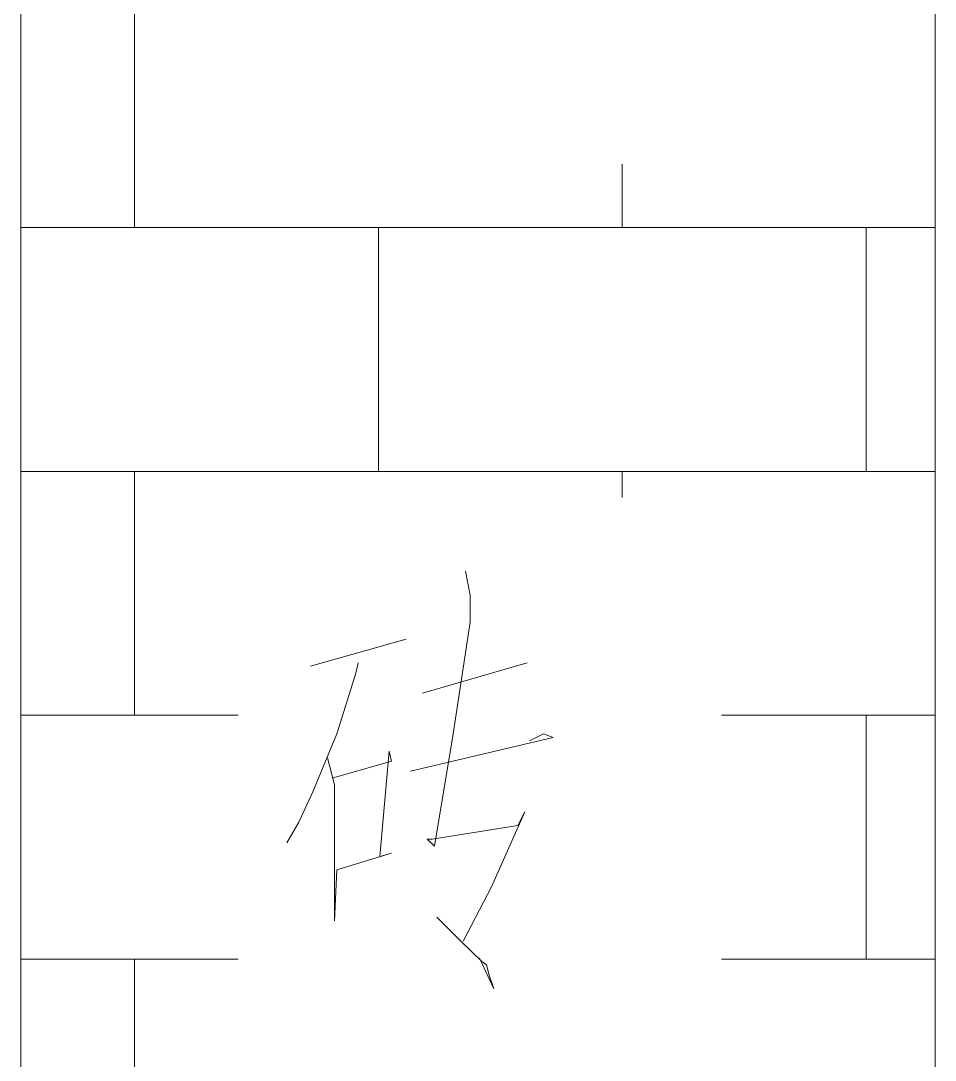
# Model space of a CAD drawing. Header units: millimetres. Extents: x -4415 to 173792, y -78716 to 47289.
# Drawn here: x 18958 to 21058, y -1492 to 895 of the extents above; entities that cross this region are included whole.
import ezdxf

# ---------------------------------------------------------------- set-up
doc = ezdxf.new("R2010")
doc.units = ezdxf.units.MM

msp = doc.modelspace()

# ---------------------------------------------------------------- linework, layer by layer
at = {"color": 0, "lineweight": 0}
for points in [[(18958, 2380.9), (18958, -6367)], [(21057.8, 2380.9), (21057.8, -6367)], [(19218.9, 419.7), (19218.9, 978.9)], [(18958, 888.8), (18958, 861.9)], [(18958, 851.2), (18958, 823.3)], [(18958, 812.6), (18958, 784.6)], [(18958, 773.9), (18958, 746)], [(18958, 735.3), (18958, 707.4)], [(18958, 696.6), (18958, 669.8)], [(18958, 658), (18958, 631.1)], [(18958, 619.3), (18958, 592.5)], [(18958, 581.8), (18958, 553.8)], [(20338.6, 419.7), (20338.6, 565.6)], [(18958, 543.1), (18958, 515.2)], [(18958, 504.5), (18958, 476.5)], [(18958, 465.8), (18958, 437.9)], [(18958, 427.2), (18958, 399.3)], [(18958, 419.7), (21057.8, 419.7)], [(19779.3, -140.7), (19779.3, 419.7)], [(20898.9, -140.7), (20898.9, 419.7)], [(18958, 388.5), (18958, 361.7)], [(18958, 349.9), (18958, 323)], [(18958, 311.2), (18958, 284.4)], [(18958, 273.7), (18958, 245.7)], [(18958, 235), (18958, 207.1)], [(18958, 196.4), (18958, 168.5)], [(18958, 157.7), (18958, 129.8)], [(18958, 119.1), (18958, 92.2)], [(18958, 80.4), (18958, 53.6)], [(18958, 41.8), (18958, 14.9)], [(18958, 4.2), (18958, -23.7)], [(18958, -34.4), (18958, -62.3)], [(18958, -73.1), (18958, -101)], [(18958, -111.7), (18958, -139.6)], [(18958, -140.7), (21057.8, -140.7)], [(19218.9, -700), (19218.9, -140.7)], [(20338.6, -199.8), (20338.6, -140.7)], [(18958, -150.4), (18958, -178.3)], [(18958, -189), (18958, -215.9)], [(18958, -227.7), (18958, -254.5)], [(18958, -266.3), (18958, -293.1)], [(18958, -303.9), (18958, -331.8)], [(18958, -342.5), (18958, -370.4)], [(18958, -381.2), (18958, -409.1)], [(19978.9, -369.4), (19989.7, -424.1), (19989.7, -486.4), (19951, -742.9), (19908.1, -1000.6), (19890.9, -984.5), (19902.7, -984.5), (20099.2, -953.3), (20115.3, -922.2), (20039.1, -1094), (19973.6, -1218.5)], [(18958, -419.8), (18958, -447.7)], [(18958, -458.5), (18958, -485.3)], [(18958, -497.1), (18958, -523.9)], [(19842.6, -525), (19623.6, -587.3)], [(18958, -535.8), (18958, -562.6)], [(18958, -573.3), (18958, -601.2)], [(19733.1, -579.8), (19727.7, -603.4), (19683.7, -742.9), (19629, -876.1), (19596.8, -945.8), (19568.9, -993.1)], [(19880.2, -649.5), (20120.6, -579.8)], [(18958, -612), (18958, -639.9)], [(18958, -650.6), (18958, -678.5)], [(18958, -689.3), (18958, -717.2)], [(18958, -700), (19457.2, -700)], [(20567.2, -700), (21057.8, -700)], [(20898.9, -1260.4), (20898.9, -700)], [(18958, -727.9), (18958, -755.8)], [(19853.3, -828.8), (20180.8, -751.5), (20158.2, -742.9), (20126, -759)], [(18958, -766.6), (18958, -793.4)], [(19662.3, -797.7), (19678.4, -860), (19678.4, -1078.9), (19678.4, -1172.3), (19683.7, -1055.3), (19809.3, -1016.7), (19782.5, -1024.2), (19804, -782.7), (19809.3, -805.2), (19673, -844.9)], [(18958, -805.2), (18958, -832)], [(18958, -842.8), (18958, -870.7)], [(18958, -881.4), (18958, -909.3)], [(18958, -920.1), (18958, -948)], [(18958, -958.7), (18958, -986.6)], [(18958, -997.4), (18958, -1025.3)], [(18958, -1036), (18958, -1062.8)], [(18958, -1074.7), (18958, -1101.5)], [(18958, -1113.3), (18958, -1140.1)], [(18958, -1150.9), (18958, -1178.8)], [(19913.5, -1163.8), (19968.2, -1218.5), (20016.5, -1265.7), (20027.2, -1273.3), (20033.7, -1296.9), (20044.4, -1328), (20011.1, -1258.2)], [(18958, -1189.5), (18958, -1217.4)], [(18958, -1228.2), (18958, -1256.1)], [(18958, -1260.4), (19457.2, -1260.4)], [(19218.9, -1819.7), (19218.9, -1260.4)], [(20567.2, -1260.4), (21057.8, -1260.4)], [(18958, -1266.8), (18958, -1294.7)], [(18958, -1305.5), (18958, -1333.4)], [(18958, -1344.1), (18958, -1370.9)], [(18958, -1382.7), (18958, -1409.6)], [(18958, -1420.3), (18958, -1448.2)], [(18958, -1459), (18958, -1486.9)]]:
    msp.add_lwpolyline(points, dxfattribs=at)

doc.saveas('drawing.dxf')
